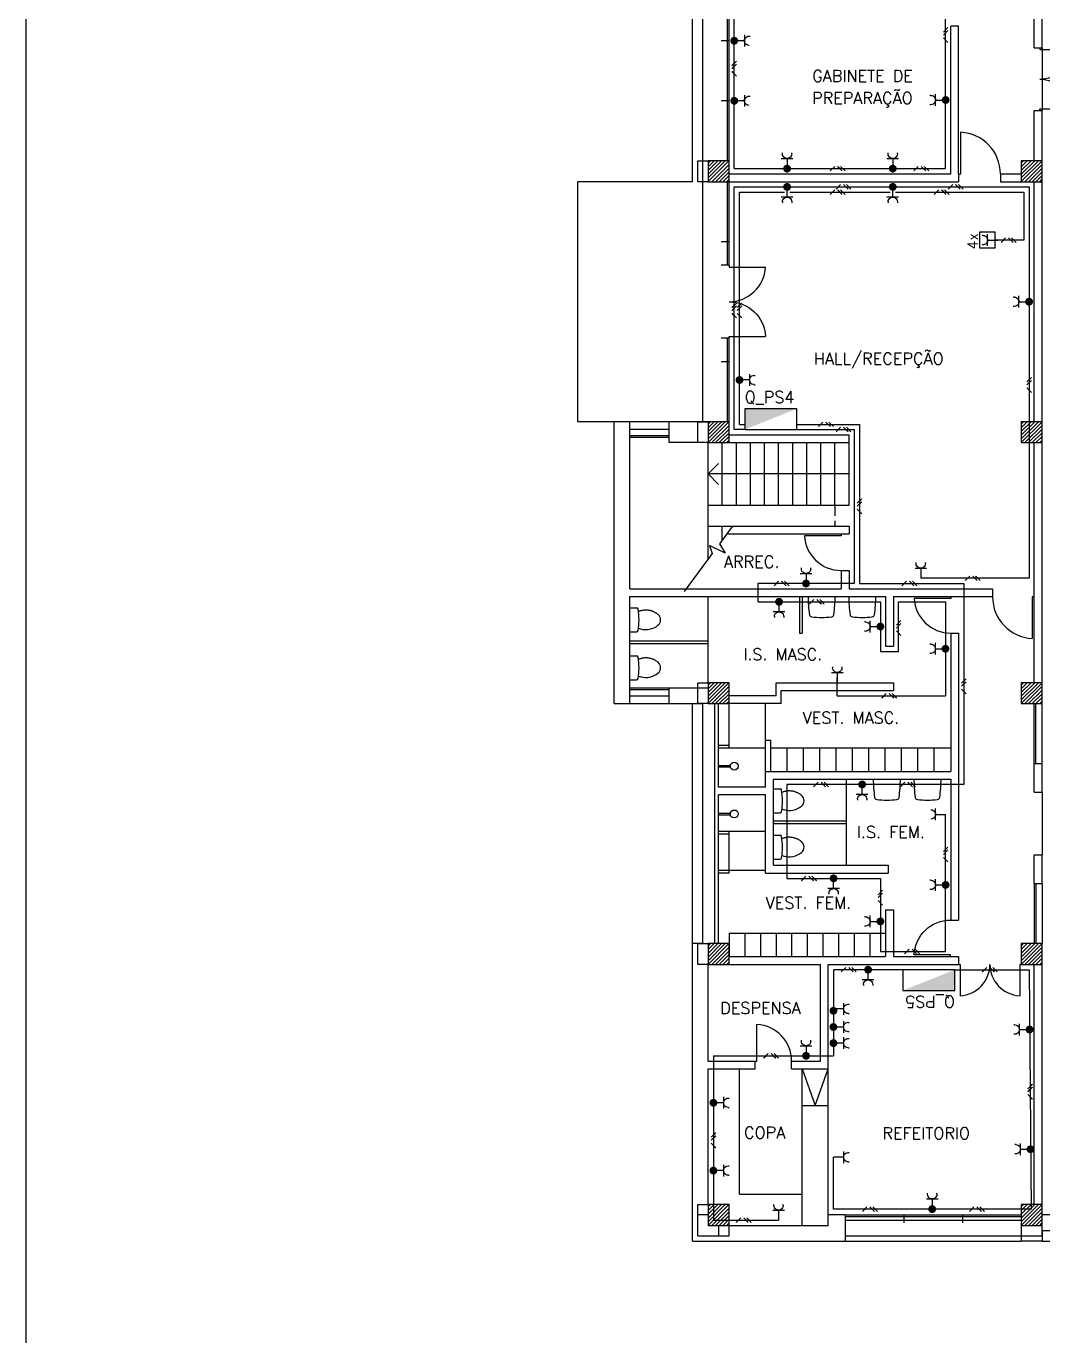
# Model space of a CAD drawing. Extents: x -8 to 729, y -363 to 534.
# Drawn here: x 511.04 to 530.53, y 10.54 to 35.64 of the extents above; entities that cross this region are included whole.
import ezdxf

# ---------------------------------------------------------------- set-up
doc = ezdxf.new("R2010")
doc.units = 0
doc.header["$LTSCALE"] = 0.8
doc.header["$MEASUREMENT"] = 0
doc.linetypes.add('HIDDEN', pattern=[0.375, 0.25, -0.125])
doc.layers.get('0').update_dxf_attribs({"color": 3, "linetype": 'CONTINUOUS'})
for name, color, linetype in [('0_FIOS', 3, 'CONTINUOUS'), ('1', 7, 'CONTINUOUS'), ('Desenho base', 7, 'CONTINUOUS'), ('Quadros', 170, 'CONTINUOUS'), ('TOM', 4, 'CONTINUOUS'), ('Tomadas', 3, 'CONTINUOUS')]:
    doc.layers.add(name, color=color, linetype=linetype)
doc.styles.add('ROMANS', font='romans', dxfattribs={"width": 0.9})
doc.styles.get("Standard").update_dxf_attribs({"font": 'ROMANS'})

# ---------------------------------------------------------------- blocks, each defined once
blk = doc.blocks.new('PE')
for p, q in [((5, 0), (5, 100)), ((0, 0), (5, 0))]:
    blk.add_line(p, q)
blk.add_arc((0, 0), 100, 0, 87.134)
blk = doc.blocks.new('PD')
for p, q in [((-5, 0), (-5, 100)), ((0, 0), (-5, 0))]:
    blk.add_line(p, q)
blk.add_arc((0, 0), 100, 92.866, 180)
blk = doc.blocks.new('*X29')
at = {"color": 0}
for p, q in [((15.8, 29.801), (16.199, 30.2)), ((15.8, 29.871), (16.129, 30.2)), ((15.8, 29.942), (16.058, 30.2)), ((15.8, 30.013), (15.987, 30.2)), ((15.8, 30.084), (15.916, 30.2)), ((15.8, 30.154), (15.846, 30.2)), ((15.87, 29.8), (16.2, 30.13)), ((15.941, 29.8), (16.2, 30.059)), ((16.011, 29.8), (16.2, 29.989)), ((16.082, 29.8), (16.2, 29.918)), ((16.153, 29.8), (16.2, 29.847))]:
    blk.add_line(p, q, dxfattribs=at)
blk = doc.blocks.new('Folha A3')
at = {"color": 0}
blk.add_line((21, 1), (21, 288), dxfattribs=at)
blk = doc.blocks.new('QUAD')
for p, q in [((0, 0), (0, 0.4)), ((0, 0.4), (1, 0.4)), ((1, 0.4), (1, 0)), ((1, 0), (0, 0))]:
    blk.add_line(p, q)
blk.add_solid([(0, 0.4), (1, 0.4), (1, 0), (1, 0.4)])
blk = doc.blocks.new('MONO')
at = {"layer": '0_FIOS'}
for p, q in [((-3.36, -0.78), (-1.8, 0.78)), ((0.78, -0.78), (-0.78, 0.78)), ((1.8, -0.78), (0.24, 0.78))]:
    blk.add_line(p, q, dxfattribs=at)

msp = doc.modelspace()

# ---------------------------------------------------------------- linework, layer by layer
at = {"layer": 'Desenho base', "color": 7}
for p, q in [((523.813, 32.656), (523.813, 47.656)), ((524.013, 32.656), (524.013, 47.656)), ((524.483, 33.056), (524.483, 37.656)), ((524.513, 33.056), (524.513, 37.656)), ((530.513, 35.221), (530.513, 37.656)), ((530.363, 35.221), (530.363, 36.436)), ((524.513, 35.356), (524.364, 35.356)), ((530.363, 35.221), (530.513, 35.221)), ((530.513, 35.221), (530.513, 34.021)), ((524.513, 34.206), (524.364, 34.206)), ((530.363, 34.021), (530.513, 34.021)), ((530.363, 33.056), (530.363, 34.021)), ((530.513, 33.056), (530.513, 34.021)), ((524.513, 33.056), (524.113, 33.056)), ((524.113, 33.056), (524.113, 32.656)), ((524.513, 32.656), (524.513, 33.056)), ((530.513, 33.056), (530.113, 33.056)), ((530.113, 33.056), (530.113, 32.656)), ((530.513, 32.656), (530.513, 33.056)), ((521.613, 28.056), (521.613, 32.656)), ((523.813, 32.656), (521.613, 32.656)), ((524.113, 32.656), (524.013, 32.656)), ((524.013, 28.056), (524.013, 32.656)), ((524.113, 32.656), (524.513, 32.656)), ((524.483, 31.056), (524.483, 32.656)), ((524.513, 32.806), (528.763, 32.806)), ((524.513, 31.056), (524.513, 32.656)), ((524.513, 32.656), (528.913, 32.656)), ((528.913, 32.806), (528.913, 32.656)), ((529.713, 32.806), (530.113, 32.806)), ((529.713, 32.806), (529.713, 32.656)), ((529.713, 32.656), (530.113, 32.656)), ((530.113, 32.656), (530.513, 32.656)), ((530.363, 28.056), (530.363, 32.656)), ((530.513, 28.056), (530.513, 32.656)), ((524.513, 31.506), (524.364, 31.506)), ((524.513, 31.056), (524.364, 31.056)), ((524.513, 29.656), (524.364, 29.656)), ((524.483, 28.056), (524.483, 29.656)), ((524.513, 28.056), (524.513, 29.656)), ((524.513, 29.206), (524.364, 29.206)), ((522.313, 28.056), (521.613, 28.056)), ((522.613, 28.056), (522.313, 28.056)), ((522.313, 22.656), (522.313, 28.056)), ((523.363, 28.056), (522.613, 28.056)), ((522.613, 24.856), (522.613, 28.056)), ((523.363, 27.906), (522.613, 27.906)), ((523.363, 27.656), (523.363, 28.056)), ((524.113, 28.056), (523.363, 28.056)), ((524.513, 28.056), (524.113, 28.056)), ((524.113, 28.056), (524.113, 27.656)), ((524.513, 27.656), (524.513, 28.056)), ((530.513, 28.056), (530.113, 28.056)), ((530.113, 28.056), (530.113, 27.656)), ((530.513, 27.656), (530.513, 28.056)), ((523.363, 27.786), (522.613, 27.786)), ((523.363, 27.756), (522.613, 27.756)), ((524.113, 27.656), (523.363, 27.656)), ((524.113, 26.456), (524.113, 27.656)), ((524.113, 27.656), (524.513, 27.656)), ((524.383, 26.456), (524.383, 27.656)), ((524.513, 27.806), (526.813, 27.806)), ((524.513, 27.656), (526.813, 27.656)), ((524.653, 26.456), (524.653, 27.656)), ((524.923, 26.456), (524.923, 27.656)), ((525.193, 26.456), (525.193, 27.656)), ((525.463, 26.456), (525.463, 27.656)), ((525.733, 26.456), (525.733, 27.656)), ((526.003, 26.456), (526.003, 27.656)), ((526.273, 26.456), (526.273, 27.656)), ((526.543, 26.456), (526.543, 27.656)), ((526.813, 27.656), (526.813, 27.806)), ((526.813, 26.456), (526.813, 27.656)), ((530.113, 27.656), (530.513, 27.656)), ((530.363, 23.056), (530.363, 27.656)), ((530.513, 23.056), (530.513, 27.656)), ((524.113, 27.056), (524.313, 27.256)), ((524.113, 27.056), (524.313, 26.856)), ((526.813, 27.056), (524.113, 27.056)), ((524.113, 26.056), (524.113, 26.456)), ((524.113, 26.456), (526.813, 26.456)), ((524.113, 26.056), (524.582, 26.056)), ((524.582, 26.056), (524.33, 25.716)), ((524.471, 25.906), (526.813, 25.906)), ((524.582, 26.056), (526.813, 26.056)), ((526.813, 26.056), (526.813, 25.906)), ((524.136, 25.687), (524.192, 25.532)), ((524.438, 25.539), (524.136, 25.687)), ((524.33, 25.716), (524.438, 25.539)), ((524.192, 25.532), (523.653, 24.806)), ((526.663, 25.206), (526.813, 25.206)), ((526.663, 25.206), (526.663, 24.856)), ((526.813, 25.206), (526.813, 24.856)), ((522.613, 24.856), (526.663, 24.856)), ((526.813, 24.856), (529.563, 24.856)), ((529.563, 24.856), (529.563, 24.706)), ((522.613, 22.656), (522.613, 24.706)), ((522.613, 24.706), (527.513, 24.706)), ((524.113, 23.056), (524.113, 24.706)), ((525.863, 24.706), (525.863, 24.006)), ((525.913, 24.706), (525.913, 24.006)), ((527.513, 24.706), (527.513, 23.756)), ((527.663, 24.706), (529.563, 24.706)), ((527.663, 24.706), (527.663, 23.756)), ((522.613, 23.856), (524.113, 23.856)), ((525.863, 24.006), (525.913, 24.006)), ((528.763, 24.006), (528.913, 24.006)), ((528.763, 24.006), (528.763, 21.356)), ((528.913, 24.006), (528.913, 18.506)), ((522.613, 23.806), (524.113, 23.806)), ((527.513, 23.756), (527.663, 23.756)), ((522.613, 22.956), (523.363, 22.956)), ((522.613, 22.926), (523.363, 22.926)), ((523.363, 22.956), (524.113, 22.956)), ((523.363, 22.656), (523.363, 22.956)), ((524.513, 23.056), (524.113, 23.056)), ((524.113, 23.056), (524.113, 22.656)), ((524.513, 22.656), (524.513, 23.056)), ((525.413, 23.056), (527.663, 23.056)), ((525.413, 22.806), (525.413, 23.056)), ((525.513, 22.656), (525.513, 22.906)), ((525.513, 22.906), (527.663, 22.906)), ((527.663, 23.056), (527.663, 22.906)), ((530.513, 23.056), (530.113, 23.056)), ((530.113, 23.056), (530.113, 22.656)), ((530.513, 22.656), (530.513, 23.056)), ((522.313, 22.656), (522.613, 22.656)), ((522.613, 22.806), (523.363, 22.806)), ((522.613, 22.656), (523.363, 22.656)), ((523.363, 22.656), (524.013, 22.656)), ((523.813, 18.056), (523.813, 22.656)), ((524.013, 18.056), (524.013, 22.656)), ((524.113, 22.656), (524.513, 22.656)), ((524.244, 18.056), (524.244, 22.656)), ((524.313, 21.056), (524.313, 22.656)), ((525.413, 22.806), (524.513, 22.806)), ((524.513, 21.806), (524.513, 22.656)), ((525.513, 22.656), (524.513, 22.656)), ((525.213, 21.956), (525.213, 22.656)), ((530.113, 22.656), (530.513, 22.656)), ((530.363, 21.506), (530.363, 22.656)), ((530.393, 21.506), (530.393, 22.656)), ((530.513, 21.506), (530.513, 22.656)), ((524.313, 21.856), (524.513, 21.856)), ((525.213, 21.956), (525.313, 21.956)), ((525.213, 21.356), (525.213, 21.956)), ((525.313, 21.356), (525.313, 21.956)), ((524.313, 21.806), (524.513, 21.806)), ((524.513, 21.806), (525.213, 21.806)), ((525.313, 21.806), (528.763, 21.806)), ((525.627, 21.356), (525.627, 21.806)), ((525.94, 21.356), (525.94, 21.806)), ((526.253, 21.356), (526.253, 21.806)), ((526.567, 21.356), (526.567, 21.806)), ((526.88, 21.356), (526.88, 21.806)), ((527.193, 21.356), (527.193, 21.806)), ((527.506, 21.356), (527.506, 21.806)), ((527.82, 21.356), (527.82, 21.806)), ((528.133, 21.356), (528.133, 21.806)), ((528.446, 21.356), (528.446, 21.806)), ((524.313, 21.471), (524.54, 21.471)), ((524.313, 21.441), (524.54, 21.441)), ((525.213, 21.056), (525.213, 21.356)), ((525.213, 21.356), (528.763, 21.356)), ((530.363, 20.956), (530.363, 21.506)), ((530.363, 21.506), (530.513, 21.506)), ((530.513, 20.956), (530.513, 21.506)), ((525.363, 19.556), (525.363, 21.206)), ((525.363, 21.206), (528.763, 21.206)), ((526.763, 19.556), (526.763, 21.206)), ((528.763, 21.206), (528.763, 18.506)), ((525.213, 21.056), (524.313, 21.056)), ((525.213, 20.906), (524.313, 20.906)), ((524.313, 18.056), (524.313, 20.906)), ((525.213, 19.406), (525.213, 20.906)), ((530.363, 20.956), (530.513, 20.956)), ((530.513, 20.956), (530.513, 19.756)), ((524.313, 20.556), (524.54, 20.556)), ((524.313, 20.526), (524.54, 20.526)), ((525.363, 20.406), (526.763, 20.406)), ((525.363, 20.356), (526.763, 20.356)), ((525.213, 20.206), (524.313, 20.206)), ((524.513, 20.156), (524.313, 20.156)), ((524.513, 19.406), (524.513, 20.206)), ((530.363, 19.756), (530.513, 19.756)), ((530.363, 19.206), (530.363, 19.756)), ((530.513, 19.206), (530.513, 19.756)), ((525.213, 19.456), (524.313, 19.456)), ((524.513, 19.406), (524.313, 19.406)), ((525.213, 19.406), (527.563, 19.406)), ((525.363, 19.556), (527.563, 19.556)), ((527.563, 19.556), (527.563, 19.406)), ((530.363, 19.206), (530.513, 19.206)), ((530.363, 19.206), (530.363, 18.056)), ((530.393, 19.206), (530.393, 18.056)), ((530.513, 19.206), (530.513, 18.056)), ((527.513, 18.706), (527.513, 17.806)), ((527.513, 18.706), (527.663, 18.706)), ((527.663, 18.706), (527.663, 17.806)), ((528.763, 18.506), (528.913, 18.506)), ((524.513, 18.256), (524.513, 17.806)), ((524.513, 18.256), (527.513, 18.256)), ((524.813, 18.256), (524.813, 17.806)), ((525.113, 18.256), (525.113, 17.806)), ((525.413, 18.256), (525.413, 17.806)), ((525.713, 18.256), (525.713, 17.806)), ((526.013, 18.256), (526.013, 17.806)), ((526.313, 18.256), (526.313, 17.806)), ((526.613, 18.256), (526.613, 17.806)), ((526.913, 18.256), (526.913, 17.806)), ((527.213, 18.256), (527.213, 17.806)), ((524.013, 18.056), (523.813, 18.056)), ((523.813, 12.356), (523.813, 18.056)), ((524.513, 18.056), (524.113, 18.056)), ((524.113, 18.056), (524.113, 17.656)), ((524.513, 17.656), (524.513, 18.056)), ((530.513, 18.056), (530.113, 18.056)), ((530.113, 18.056), (530.113, 17.656)), ((530.513, 17.656), (530.513, 18.056)), ((524.113, 15.806), (524.113, 17.656)), ((524.113, 17.656), (524.513, 17.656)), ((524.513, 17.806), (527.513, 17.806)), ((524.513, 17.656), (526.263, 17.656)), ((526.263, 15.806), (526.263, 17.656)), ((526.413, 17.656), (528.913, 17.656)), ((526.413, 15.656), (526.413, 17.656)), ((527.663, 17.806), (528.913, 17.806)), ((528.913, 17.806), (528.913, 17.656)), ((530.113, 17.656), (530.513, 17.656)), ((530.363, 13.056), (530.363, 17.656)), ((530.513, 13.056), (530.513, 17.656)), ((524.113, 15.806), (525.013, 15.806)), ((524.113, 15.656), (525.013, 15.656)), ((524.113, 13.056), (524.113, 15.656)), ((524.713, 13.256), (524.713, 15.656)), ((525.013, 15.656), (525.013, 15.806)), ((525.713, 15.806), (526.263, 15.806)), ((525.713, 15.656), (525.713, 15.806)), ((525.713, 15.656), (526.413, 15.656)), ((525.913, 15.656), (526.163, 14.956)), ((525.913, 12.656), (525.913, 15.656)), ((526.163, 14.956), (526.413, 15.656)), ((526.413, 12.856), (526.413, 15.656)), ((525.913, 14.956), (526.413, 14.956)), ((523.913, 13.056), (524.113, 13.056)), ((523.913, 12.456), (523.913, 13.056)), ((524.513, 13.056), (524.113, 13.056)), ((524.113, 13.056), (524.113, 12.656)), ((524.513, 12.656), (524.513, 13.056)), ((524.713, 13.256), (525.913, 13.256)), ((530.513, 13.056), (530.113, 13.056)), ((530.113, 13.056), (530.113, 12.656)), ((530.513, 12.656), (530.513, 13.056)), ((524.113, 12.856), (523.913, 12.856)), ((526.738, 12.856), (526.413, 12.856)), ((526.413, 12.656), (526.413, 12.856)), ((526.738, 12.856), (530.113, 12.856)), ((526.738, 12.856), (526.738, 12.356)), ((526.738, 12.826), (530.113, 12.826)), ((527.863, 12.856), (527.863, 12.706)), ((528.988, 12.856), (528.988, 12.706)), ((536.113, 12.856), (530.513, 12.856)), ((524.113, 12.656), (524.513, 12.656)), ((524.313, 12.656), (524.313, 12.456)), ((524.513, 12.656), (526.413, 12.656)), ((524.513, 12.456), (524.513, 12.656)), ((526.738, 12.756), (530.113, 12.756)), ((530.113, 12.656), (530.113, 12.356)), ((530.113, 12.656), (530.513, 12.656)), ((530.513, 12.556), (530.513, 12.356)), ((530.513, 12.556), (536.513, 12.556)), ((523.813, 12.356), (526.738, 12.356)), ((523.913, 12.456), (524.513, 12.456)), ((526.738, 12.456), (530.113, 12.456)), ((526.738, 12.356), (530.113, 12.356)), ((530.513, 12.356), (530.113, 12.356)), ((530.513, 12.356), (566.113, 12.356))]:
    msp.add_line(p, q, dxfattribs=at)
at = {"layer": 'Desenho base', "color": 7, "linetype": 'Continuous'}
for p, q in [((528.913, 35.636), (528.763, 35.636)), ((528.763, 32.806), (528.763, 35.636)), ((528.913, 32.806), (528.913, 35.636)), ((524.113, 25.425), (524.113, 26.056)), ((524.383, 25.788), (524.383, 26.056)), ((522.613, 24.489), (522.741, 24.489)), ((522.782, 24.421), (522.778, 24.419)), ((522.793, 24.425), (522.782, 24.421)), ((522.804, 24.429), (522.793, 24.425)), ((522.816, 24.432), (522.804, 24.429)), ((522.827, 24.435), (522.816, 24.432)), ((522.839, 24.438), (522.827, 24.435)), ((522.85, 24.44), (522.839, 24.438)), ((522.862, 24.442), (522.85, 24.44)), ((522.874, 24.444), (522.862, 24.442)), ((522.886, 24.445), (522.874, 24.444)), ((522.897, 24.446), (522.886, 24.445)), ((522.909, 24.447), (522.897, 24.446)), ((522.921, 24.447), (522.909, 24.447)), ((522.933, 24.447), (522.921, 24.447)), ((522.945, 24.446), (522.933, 24.447)), ((522.957, 24.445), (522.945, 24.446)), ((522.969, 24.443), (522.957, 24.445)), ((522.98, 24.442), (522.969, 24.443)), ((522.992, 24.439), (522.98, 24.442)), ((523.004, 24.437), (522.992, 24.439)), ((523.015, 24.434), (523.004, 24.437)), ((523.027, 24.431), (523.015, 24.434)), ((523.038, 24.427), (523.027, 24.431)), ((523.049, 24.423), (523.038, 24.427)), ((523.06, 24.418), (523.049, 24.423)), ((523.071, 24.414), (523.06, 24.418)), ((523.082, 24.409), (523.071, 24.414)), ((523.092, 24.403), (523.082, 24.409)), ((523.103, 24.397), (523.092, 24.403)), ((523.113, 24.391), (523.103, 24.397)), ((523.123, 24.385), (523.113, 24.391)), ((523.133, 24.378), (523.123, 24.385)), ((523.142, 24.371), (523.133, 24.378)), ((523.152, 24.363), (523.142, 24.371)), ((522.778, 24.099), (522.818, 24.087)), ((522.613, 24.029), (522.741, 24.029)), ((522.613, 23.572), (522.741, 23.572)), ((522.782, 23.504), (522.778, 23.502)), ((522.793, 23.508), (522.782, 23.504)), ((522.804, 23.512), (522.793, 23.508)), ((522.816, 23.516), (522.804, 23.512)), ((522.827, 23.519), (522.816, 23.516)), ((522.839, 23.521), (522.827, 23.519)), ((522.85, 23.524), (522.839, 23.521)), ((522.862, 23.526), (522.85, 23.524)), ((522.874, 23.527), (522.862, 23.526)), ((522.886, 23.529), (522.874, 23.527)), ((522.897, 23.53), (522.886, 23.529)), ((522.909, 23.53), (522.897, 23.53)), ((522.921, 23.53), (522.909, 23.53)), ((522.933, 23.53), (522.921, 23.53)), ((522.945, 23.529), (522.933, 23.53)), ((522.957, 23.528), (522.945, 23.529)), ((522.969, 23.527), (522.957, 23.528)), ((522.98, 23.525), (522.969, 23.527)), ((522.992, 23.523), (522.98, 23.525)), ((523.004, 23.52), (522.992, 23.523)), ((523.015, 23.517), (523.004, 23.52)), ((523.027, 23.514), (523.015, 23.517)), ((523.038, 23.51), (523.027, 23.514)), ((523.049, 23.506), (523.038, 23.51)), ((523.06, 23.502), (523.049, 23.506)), ((523.071, 23.497), (523.06, 23.502)), ((523.082, 23.492), (523.071, 23.497)), ((523.092, 23.486), (523.082, 23.492)), ((523.103, 23.481), (523.092, 23.486)), ((523.113, 23.475), (523.103, 23.481)), ((523.123, 23.468), (523.113, 23.475)), ((523.133, 23.461), (523.123, 23.468)), ((523.142, 23.454), (523.133, 23.461)), ((523.152, 23.447), (523.142, 23.454)), ((522.613, 23.112), (522.741, 23.112)), ((522.778, 23.183), (522.818, 23.171)), ((525.363, 21.023), (525.491, 21.023)), ((525.532, 20.955), (525.528, 20.953)), ((525.543, 20.959), (525.532, 20.955)), ((525.554, 20.963), (525.543, 20.959)), ((525.566, 20.966), (525.554, 20.963)), ((525.577, 20.97), (525.566, 20.966)), ((525.589, 20.972), (525.577, 20.97)), ((525.6, 20.975), (525.589, 20.972)), ((525.612, 20.977), (525.6, 20.975)), ((525.624, 20.978), (525.612, 20.977)), ((525.636, 20.98), (525.624, 20.978)), ((525.647, 20.981), (525.636, 20.98)), ((525.659, 20.981), (525.647, 20.981)), ((525.671, 20.981), (525.659, 20.981)), ((525.683, 20.981), (525.671, 20.981)), ((525.695, 20.98), (525.683, 20.981)), ((525.707, 20.979), (525.695, 20.98)), ((525.719, 20.978), (525.707, 20.979)), ((525.73, 20.976), (525.719, 20.978)), ((525.742, 20.974), (525.73, 20.976)), ((525.754, 20.971), (525.742, 20.974)), ((525.765, 20.968), (525.754, 20.971)), ((525.777, 20.965), (525.765, 20.968)), ((525.788, 20.961), (525.777, 20.965)), ((525.799, 20.957), (525.788, 20.961)), ((525.81, 20.953), (525.799, 20.957)), ((525.821, 20.948), (525.81, 20.953)), ((525.832, 20.943), (525.821, 20.948)), ((525.842, 20.937), (525.832, 20.943)), ((525.853, 20.932), (525.842, 20.937)), ((525.863, 20.925), (525.853, 20.932)), ((525.873, 20.919), (525.863, 20.925)), ((525.883, 20.912), (525.873, 20.919)), ((525.892, 20.905), (525.883, 20.912)), ((525.902, 20.898), (525.892, 20.905)), ((525.528, 20.634), (525.568, 20.622)), ((525.363, 20.563), (525.491, 20.563)), ((525.363, 20.135), (525.491, 20.135)), ((525.566, 20.078), (525.554, 20.075)), ((525.577, 20.082), (525.566, 20.078)), ((525.589, 20.084), (525.577, 20.082)), ((525.6, 20.087), (525.589, 20.084)), ((525.612, 20.089), (525.6, 20.087)), ((525.624, 20.09), (525.612, 20.089)), ((525.636, 20.092), (525.624, 20.09)), ((525.647, 20.093), (525.636, 20.092)), ((525.659, 20.093), (525.647, 20.093)), ((525.671, 20.093), (525.659, 20.093)), ((525.683, 20.093), (525.671, 20.093)), ((525.695, 20.092), (525.683, 20.093)), ((525.707, 20.091), (525.695, 20.092)), ((525.719, 20.09), (525.707, 20.091)), ((525.73, 20.088), (525.719, 20.09)), ((525.742, 20.086), (525.73, 20.088)), ((525.754, 20.083), (525.742, 20.086)), ((525.765, 20.08), (525.754, 20.083)), ((525.777, 20.077), (525.765, 20.08)), ((525.788, 20.073), (525.777, 20.077)), ((525.532, 20.067), (525.528, 20.065)), ((525.543, 20.071), (525.532, 20.067)), ((525.554, 20.075), (525.543, 20.071)), ((525.799, 20.069), (525.788, 20.073)), ((525.81, 20.065), (525.799, 20.069)), ((525.821, 20.06), (525.81, 20.065)), ((525.832, 20.055), (525.821, 20.06)), ((525.842, 20.049), (525.832, 20.055)), ((525.853, 20.044), (525.842, 20.049)), ((525.863, 20.037), (525.853, 20.044)), ((525.873, 20.031), (525.863, 20.037)), ((525.883, 20.024), (525.873, 20.031)), ((525.892, 20.017), (525.883, 20.024)), ((525.902, 20.01), (525.892, 20.017)), ((525.363, 19.675), (525.491, 19.675)), ((525.528, 19.746), (525.568, 19.734))]:
    msp.add_line(p, q, dxfattribs=at)
at = {"layer": 'Desenho base', "color": 7, "linetype": 'HIDDEN'}
msp.add_line((526.543, 26.456), (526.543, 26.056), dxfattribs=at)
at = {"layer": 'Desenho base', "color": 7}
for points in [[(524.113, 32.656), (523.913, 32.656), (523.913, 33.056), (524.113, 33.056)], [(524.113, 27.656), (523.913, 27.656), (523.913, 28.056), (524.113, 28.056)], [(524.113, 22.656), (523.913, 22.656), (523.913, 23.056), (524.113, 23.056)], [(524.113, 17.656), (523.913, 17.656), (523.913, 18.056), (524.113, 18.056)], [(530.113, 12.656), (530.113, 12.456), (530.513, 12.456), (530.513, 12.656)]]:
    msp.add_lwpolyline(points, dxfattribs=at)
for points in [[(524.113, 32.656), (524.513, 32.656), (524.513, 33.056), (524.113, 33.056)], [(530.113, 32.656), (530.513, 32.656), (530.513, 33.056), (530.113, 33.056)], [(524.113, 27.656), (524.513, 27.656), (524.513, 28.056), (524.113, 28.056)], [(530.113, 27.656), (530.513, 27.656), (530.513, 28.056), (530.113, 28.056)], [(524.113, 22.656), (524.513, 22.656), (524.513, 23.056), (524.113, 23.056)], [(530.113, 22.656), (530.513, 22.656), (530.513, 23.056), (530.113, 23.056)], [(524.113, 17.656), (524.513, 17.656), (524.513, 18.056), (524.113, 18.056)], [(530.113, 17.656), (530.513, 17.656), (530.513, 18.056), (530.113, 18.056)], [(524.113, 12.656), (524.513, 12.656), (524.513, 13.056), (524.113, 13.056)], [(530.113, 12.656), (530.513, 12.656), (530.513, 13.056), (530.113, 13.056)]]:
    msp.add_lwpolyline(points, close=True, dxfattribs=at)
for centre in [(524.613, 21.456), (524.613, 20.541)]:
    msp.add_circle(centre, 0.075, dxfattribs=at)
at = {"layer": 'Desenho base', "color": 7, "linetype": 'Continuous'}
for centre, radius, start, end in [((528.427, 24.706), 2.4, 180, 188.3281), ((524.147, 24.706), 2.4, 351.6718, 0), ((529.206, 24.706), 2.4, 180, 188.3281), ((524.926, 24.706), 2.4, 351.6718, 0), ((522.741, 24.459), 0.03, 9.8919, 90), ((521.588, 24.258), 1.2, 350.2069, 9.8919), ((523.067, 24.26), 0.134, 309.0617, 50.6673), ((526.1, 24.365), 0.048, 188.3282, 263.0723), ((526.475, 24.365), 0.048, 276.9277, 351.6718), ((526.879, 24.365), 0.048, 188.3282, 263.0723), ((527.253, 24.365), 0.048, 276.9277, 351.6718), ((522.919, 24.441), 0.368, 253.7367, 309.0617), ((526.287, 25.906), 1.6, 263.0723, 276.9277), ((527.066, 25.906), 1.6, 263.0723, 276.9277), ((522.741, 24.059), 0.03, 270, 350.207), ((522.741, 23.542), 0.03, 9.8919, 90), ((521.588, 23.341), 1.2, 350.2069, 9.8919), ((523.067, 23.343), 0.134, 309.0617, 50.6673), ((522.741, 23.142), 0.03, 270, 350.207), ((522.919, 23.525), 0.368, 253.7367, 309.0617), ((529.677, 21.206), 2.4, 180, 188.3281), ((525.397, 21.206), 2.4, 351.6718, 0), ((530.456, 21.206), 2.4, 180, 188.3281), ((526.176, 21.206), 2.4, 351.6718, 0), ((525.491, 20.993), 0.03, 9.8919, 90), ((524.338, 20.792), 1.2, 350.2069, 9.8919), ((525.817, 20.794), 0.134, 309.0617, 50.6673), ((527.35, 20.865), 0.048, 188.3282, 263.0723), ((527.725, 20.865), 0.048, 276.9277, 351.6718), ((528.129, 20.865), 0.048, 188.3282, 263.0723), ((528.503, 20.865), 0.048, 276.9277, 351.6718), ((525.491, 20.593), 0.03, 270, 350.207), ((525.669, 20.976), 0.368, 253.7367, 309.0617), ((527.537, 22.406), 1.6, 263.0723, 276.9277), ((528.316, 22.406), 1.6, 263.0723, 276.9277), ((525.491, 20.105), 0.03, 9.8919, 90), ((524.338, 19.904), 1.2, 350.2069, 9.8919), ((525.817, 19.906), 0.134, 309.0617, 50.6673), ((525.491, 19.705), 0.03, 270, 350.207), ((525.669, 20.088), 0.368, 253.7367, 309.0617)]:
    msp.add_arc(centre, radius, start, end, dxfattribs=at)
at = {"layer": 'TOM'}
for p, q in [((524.808, 35.467), (524.808, 35.244)), ((524.808, 35.467), (524.808, 35.244)), ((524.897, 35.445), (524.916, 35.445)), ((524.808, 35.356), (524.613, 35.356)), ((524.808, 34.206), (524.613, 34.206)), ((524.808, 34.317), (524.808, 34.094)), ((524.808, 34.317), (524.808, 34.094)), ((524.897, 34.295), (524.916, 34.295)), ((528.38, 34.31), (528.361, 34.31)), ((528.38, 34.131), (528.361, 34.131)), ((528.469, 34.109), (528.469, 34.332)), ((528.469, 34.109), (528.469, 34.332)), ((528.469, 34.221), (528.663, 34.221)), ((525.536, 33.189), (525.536, 33.208)), ((525.715, 33.189), (525.715, 33.208)), ((527.561, 33.189), (527.561, 33.208)), ((527.74, 33.189), (527.74, 33.208)), ((525.514, 33.1), (525.738, 33.1)), ((525.514, 33.1), (525.738, 33.1)), ((525.626, 33.1), (525.626, 32.906)), ((527.539, 33.1), (527.763, 33.1)), ((527.539, 33.1), (527.763, 33.1)), ((527.651, 33.1), (527.651, 32.906)), ((525.626, 32.361), (525.626, 32.556)), ((527.651, 32.361), (527.651, 32.556)), ((525.738, 32.361), (525.514, 32.361)), ((525.738, 32.361), (525.514, 32.361)), ((525.536, 32.272), (525.536, 32.253)), ((525.715, 32.272), (525.715, 32.253)), ((527.763, 32.361), (527.539, 32.361)), ((527.763, 32.361), (527.539, 32.361)), ((527.561, 32.272), (527.561, 32.253)), ((527.74, 32.272), (527.74, 32.253)), ((529.613, 31.686), (529.313, 31.686)), ((529.313, 31.686), (529.313, 31.386)), ((529.38, 31.625), (529.361, 31.625)), ((529.469, 31.424), (529.469, 31.648)), ((529.469, 31.424), (529.469, 31.648)), ((529.613, 31.536), (529.613, 31.686)), ((529.313, 31.386), (529.613, 31.386)), ((529.38, 31.446), (529.361, 31.446)), ((529.469, 31.536), (529.663, 31.536)), ((529.663, 31.536), (529.613, 31.536)), ((529.613, 31.386), (529.613, 31.536)), ((529.98, 30.445), (529.961, 30.445)), ((530.069, 30.244), (530.069, 30.467)), ((530.069, 30.244), (530.069, 30.467)), ((529.98, 30.266), (529.961, 30.266)), ((530.069, 30.356), (530.263, 30.356)), ((524.908, 28.967), (524.908, 28.744)), ((524.908, 28.967), (524.908, 28.744)), ((524.997, 28.945), (525.016, 28.945)), ((524.908, 28.856), (524.713, 28.856)), ((524.997, 28.766), (525.016, 28.766)), ((528.099, 25.339), (528.099, 25.358)), ((528.278, 25.339), (528.278, 25.358)), ((525.877, 25.15), (526.1, 25.15)), ((525.877, 25.15), (526.1, 25.15)), ((525.899, 25.239), (525.899, 25.258)), ((525.988, 25.15), (525.988, 24.956)), ((526.078, 25.239), (526.078, 25.258)), ((528.077, 25.25), (528.3, 25.25)), ((528.077, 25.25), (528.3, 25.25)), ((528.188, 25.25), (528.188, 25.056)), ((525.471, 24.411), (525.471, 24.606)), ((525.583, 24.411), (525.359, 24.411)), ((525.583, 24.411), (525.359, 24.411)), ((525.382, 24.322), (525.382, 24.303)), ((525.561, 24.322), (525.561, 24.303)), ((527.13, 24.22), (527.111, 24.22)), ((527.219, 24.019), (527.219, 24.242)), ((527.219, 24.019), (527.219, 24.242)), ((527.219, 24.131), (527.413, 24.131)), ((527.13, 24.041), (527.111, 24.041)), ((528.377, 23.795), (528.358, 23.795)), ((528.377, 23.616), (528.358, 23.616)), ((528.467, 23.594), (528.467, 23.817)), ((528.467, 23.594), (528.467, 23.817)), ((528.467, 23.706), (528.661, 23.706)), ((526.499, 23.339), (526.499, 23.358)), ((526.678, 23.339), (526.678, 23.358)), ((526.477, 23.25), (526.7, 23.25)), ((526.477, 23.25), (526.7, 23.25)), ((526.588, 23.25), (526.588, 23.056)), ((527.063, 20.911), (527.063, 21.106)), ((527.175, 20.911), (526.952, 20.911)), ((527.175, 20.911), (526.952, 20.911)), ((526.974, 20.822), (526.974, 20.803)), ((527.153, 20.822), (527.153, 20.803)), ((528.469, 20.419), (528.469, 20.643)), ((528.469, 20.419), (528.469, 20.643)), ((528.469, 20.531), (528.663, 20.531)), ((526.629, 19.111), (526.405, 19.111)), ((526.629, 19.111), (526.405, 19.111)), ((526.517, 19.111), (526.517, 19.306)), ((528.38, 19.27), (528.361, 19.27)), ((528.38, 19.091), (528.361, 19.091)), ((528.469, 19.069), (528.469, 19.292)), ((528.469, 19.069), (528.469, 19.292)), ((528.469, 19.181), (528.663, 19.181)), ((526.427, 19.022), (526.427, 19.003)), ((526.606, 19.022), (526.606, 19.003)), ((527.219, 18.369), (527.219, 18.592)), ((527.219, 18.369), (527.219, 18.592)), ((527.13, 18.57), (527.111, 18.57)), ((527.13, 18.391), (527.111, 18.391)), ((527.219, 18.481), (527.413, 18.481)), ((527.29, 17.361), (527.067, 17.361)), ((527.29, 17.361), (527.067, 17.361)), ((527.178, 17.361), (527.178, 17.556)), ((527.089, 17.272), (527.089, 17.253)), ((527.268, 17.272), (527.268, 17.253)), ((526.708, 16.917), (526.708, 16.693)), ((526.708, 16.917), (526.708, 16.693)), ((526.797, 16.894), (526.816, 16.894)), ((526.708, 16.805), (526.513, 16.805)), ((526.708, 16.57), (526.708, 16.346)), ((526.708, 16.57), (526.708, 16.346)), ((526.797, 16.716), (526.816, 16.716)), ((526.708, 16.458), (526.513, 16.458)), ((526.797, 16.547), (526.816, 16.547)), ((526.797, 16.369), (526.816, 16.369)), ((529.989, 16.498), (529.97, 16.498)), ((529.989, 16.319), (529.97, 16.319)), ((530.078, 16.297), (530.078, 16.521)), ((530.078, 16.297), (530.078, 16.521)), ((530.078, 16.409), (530.272, 16.409)), ((525.877, 16.1), (526.1, 16.1)), ((525.877, 16.1), (526.1, 16.1)), ((525.899, 16.189), (525.899, 16.208)), ((525.988, 16.1), (525.988, 15.906)), ((526.078, 16.189), (526.078, 16.208)), ((526.708, 16.15), (526.513, 16.15)), ((526.708, 16.262), (526.708, 16.038)), ((526.708, 16.262), (526.708, 16.038)), ((526.797, 16.24), (526.816, 16.24)), ((526.797, 16.061), (526.816, 16.061)), ((524.408, 15.117), (524.408, 14.894)), ((524.408, 15.117), (524.408, 14.894)), ((524.497, 15.095), (524.516, 15.095)), ((524.408, 15.006), (524.213, 15.006)), ((524.497, 14.916), (524.516, 14.916)), ((526.708, 14.074), (526.708, 13.85)), ((526.708, 14.074), (526.708, 13.85)), ((530.007, 14.205), (529.988, 14.205)), ((530.096, 14.003), (530.096, 14.227)), ((530.096, 14.003), (530.096, 14.227)), ((530.096, 14.115), (530.291, 14.115)), ((524.408, 13.817), (524.408, 13.594)), ((524.408, 13.817), (524.408, 13.594)), ((526.708, 13.962), (526.513, 13.962)), ((526.797, 14.051), (526.816, 14.051)), ((526.797, 13.873), (526.816, 13.873)), ((530.007, 14.026), (529.988, 14.026)), ((524.408, 13.706), (524.213, 13.706)), ((524.497, 13.795), (524.516, 13.795)), ((524.497, 13.616), (524.516, 13.616)), ((525.374, 13.04), (525.374, 13.059)), ((525.553, 13.04), (525.553, 13.059)), ((528.295, 13.163), (528.518, 13.163)), ((528.295, 13.163), (528.518, 13.163)), ((528.317, 13.252), (528.317, 13.271)), ((528.407, 13.163), (528.407, 12.968)), ((528.496, 13.252), (528.496, 13.271)), ((525.352, 12.95), (525.575, 12.95)), ((525.352, 12.95), (525.575, 12.95)), ((525.463, 12.95), (525.463, 12.756))]:
    msp.add_line(p, q, dxfattribs=at)
at = {"layer": 'TOM', "extrusion": (0, 0, -1)}
for centre, major_axis in [((524.897, 35.356), (0.0633, -0.0633)), ((524.897, 34.206), (0.0633, -0.0633)), ((528.38, 34.221), (-0.0633, 0.0633)), ((525.626, 33.189), (0.0633, 0.0633)), ((527.651, 33.189), (0.0633, 0.0633)), ((525.626, 32.272), (-0.0633, -0.0633)), ((527.651, 32.272), (-0.0633, -0.0633)), ((529.38, 31.536), (-0.0633, 0.0633)), ((529.98, 30.356), (-0.0633, 0.0633)), ((524.997, 28.856), (0.0633, -0.0633)), ((525.988, 25.239), (0.0633, 0.0633)), ((528.188, 25.339), (0.0633, 0.0633)), ((525.471, 24.322), (-0.0633, -0.0633)), ((527.13, 24.131), (-0.0633, 0.0633)), ((528.377, 23.706), (-0.0633, 0.0633)), ((526.588, 23.339), (0.0633, 0.0633)), ((527.063, 20.822), (-0.0633, -0.0633)), ((528.38, 20.531), (-0.0633, 0.0633)), ((526.517, 19.022), (-0.0633, -0.0633)), ((528.38, 19.181), (-0.0633, 0.0633)), ((527.13, 18.481), (-0.0633, 0.0633)), ((527.178, 17.272), (-0.0633, -0.0633)), ((526.797, 16.805), (0.0633, -0.0633)), ((526.797, 16.458), (0.0633, -0.0633)), ((529.989, 16.409), (-0.0633, 0.0633)), ((525.988, 16.189), (0.0633, 0.0633)), ((526.797, 16.15), (0.0633, -0.0633)), ((524.497, 15.006), (0.0633, -0.0633)), ((530.007, 14.115), (-0.0633, 0.0633)), ((526.797, 13.962), (0.0633, -0.0633)), ((524.497, 13.706), (0.0633, -0.0633)), ((528.407, 13.252), (0.0633, 0.0633)), ((525.463, 13.04), (0.0633, 0.0633))]:
    msp.add_ellipse(centre, major_axis=major_axis, ratio=1, start_param=0.785398, end_param=3.926991, dxfattribs=at)
at = {"layer": 'Tomadas'}
for p, q in [((524.613, 32.906), (524.613, 48.156, 2.732)), ((528.663, 32.906), (528.663, 36.336)), ((528.706, 35.323), (528.62, 35.41)), ((524.57, 34.88, 0.351), (524.657, 34.967, 0.351)), ((524.57, 34.823, 0.351), (524.657, 34.91, 0.351)), ((524.657, 34.68, 0.351), (524.57, 34.767, 0.351)), ((524.613, 32.906), (528.663, 32.906)), ((526.452, 32.862), (526.538, 32.949)), ((526.595, 32.949), (526.682, 32.862)), ((526.652, 32.949), (526.738, 32.862)), ((528.053, 32.862), (528.14, 32.949)), ((528.197, 32.949), (528.283, 32.862)), ((528.253, 32.949), (528.34, 32.862)), ((524.613, 27.906), (524.613, 32.556)), ((524.613, 32.556), (530.263, 32.556)), ((524.713, 28.006), (524.713, 32.456)), ((524.713, 32.456), (525.576, 32.456)), ((525.676, 32.456), (527.601, 32.456)), ((526.452, 32.412), (526.538, 32.499)), ((526.563, 32.512), (526.65, 32.599)), ((526.595, 32.499), (526.682, 32.412)), ((526.652, 32.499), (526.738, 32.412)), ((526.707, 32.599), (526.793, 32.512)), ((526.763, 32.599), (526.85, 32.512)), ((527.701, 32.456), (530.163, 32.456)), ((528.444, 32.412), (528.531, 32.499)), ((528.588, 32.499), (528.674, 32.412)), ((528.644, 32.499), (528.731, 32.412)), ((528.855, 32.599), (528.942, 32.512)), ((528.912, 32.599), (528.999, 32.512)), ((530.163, 32.456), (530.163, 31.536)), ((530.263, 32.556), (530.263, 25.056)), ((530.163, 31.536), (529.663, 31.536)), ((529.727, 31.492), (529.813, 31.579)), ((529.87, 31.579), (529.957, 31.492)), ((529.927, 31.579), (530.013, 31.492)), ((524.57, 30.244), (524.657, 30.331)), ((524.57, 30.187), (524.657, 30.274)), ((524.657, 30.044), (524.57, 30.131)), ((524.67, 30.244), (524.757, 30.331)), ((524.67, 30.187), (524.757, 30.274)), ((524.757, 30.044), (524.67, 30.131)), ((530.22, 28.819), (530.307, 28.906)), ((530.22, 28.762), (530.307, 28.849)), ((530.307, 28.619), (530.22, 28.706)), ((524.813, 27.906), (524.613, 27.906)), ((524.713, 28.006), (524.813, 28.006)), ((525.813, 28.006), (527.013, 28.006)), ((525.813, 27.906), (526.913, 27.906)), ((526.227, 27.962), (526.313, 28.049)), ((526.37, 28.049), (526.457, 27.962)), ((526.427, 28.049), (526.513, 27.962)), ((526.563, 27.862), (526.65, 27.949)), ((526.707, 27.949), (526.793, 27.862)), ((526.763, 27.949), (526.85, 27.862)), ((526.913, 27.906), (526.913, 24.956)), ((527.013, 28.006), (527.013, 24.956)), ((526.97, 26.494), (527.057, 26.581)), ((526.97, 26.437), (527.057, 26.524)), ((527.057, 26.294), (526.97, 26.381)), ((529.039, 25.012), (529.126, 25.099)), ((529.183, 25.099), (529.269, 25.012)), ((529.239, 25.099), (529.326, 25.012)), ((526.913, 24.956), (525.063, 24.956)), ((525.063, 24.956), (525.063, 24.706)), ((525.377, 24.912), (525.464, 24.999)), ((525.52, 24.999), (525.607, 24.912)), ((525.577, 24.999), (525.664, 24.912)), ((527.013, 24.956), (529.013, 24.956)), ((527.827, 24.912), (527.913, 24.999)), ((527.97, 24.999), (528.057, 24.912)), ((528.027, 24.999), (528.113, 24.912)), ((530.263, 25.056), (528.188, 25.056)), ((529.013, 24.956), (529.013, 21.106)), ((525.063, 24.706), (525.063, 24.606)), ((525.063, 24.606), (527.413, 24.606)), ((526.195, 24.649), (526.282, 24.562)), ((526.252, 24.649), (526.338, 24.562)), ((527.413, 24.606), (527.413, 23.656)), ((527.763, 23.656), (527.763, 24.606)), ((527.763, 24.606), (528.661, 24.606)), ((528.661, 24.606), (528.661, 22.806)), ((527.72, 24.16), (527.807, 24.247)), ((527.72, 24.103), (527.807, 24.19)), ((527.807, 23.96), (527.72, 24.047)), ((527.413, 23.656), (527.663, 23.656)), ((527.663, 23.656), (527.763, 23.656)), ((526.588, 23.056), (526.588, 23.156)), ((528.97, 23.044), (529.057, 23.131)), ((526.588, 22.806), (526.588, 23.056)), ((527.438, 22.762), (527.525, 22.849)), ((527.581, 22.849), (527.668, 22.762)), ((527.638, 22.849), (527.724, 22.762)), ((528.97, 22.987), (529.057, 23.074)), ((529.057, 22.844), (528.97, 22.931)), ((526.588, 22.806), (528.661, 22.806)), ((529.013, 21.106), (525.62, 21.106)), ((525.62, 21.106), (525.62, 19.306)), ((526.277, 21.149), (526.363, 21.062)), ((526.333, 21.149), (526.42, 21.062)), ((527.798, 21.062), (527.885, 21.149)), ((527.941, 21.149), (528.028, 21.062)), ((527.998, 21.149), (528.084, 21.062)), ((528.663, 17.906), (528.663, 20.531)), ((528.62, 19.82), (528.707, 19.907)), ((528.62, 19.763), (528.707, 19.85)), ((528.707, 19.62), (528.62, 19.707)), ((525.9, 19.262), (525.987, 19.349)), ((526.044, 19.349), (526.13, 19.262)), ((526.1, 19.349), (526.187, 19.262)), ((525.62, 19.306), (527.413, 19.306)), ((527.37, 18.993), (527.457, 19.08)), ((527.413, 19.306), (527.413, 17.906)), ((527.37, 18.937), (527.457, 19.023)), ((527.457, 18.793), (527.37, 18.88)), ((527.413, 17.906), (528.663, 17.906)), ((528.078, 17.949), (528.165, 17.862)), ((526.663, 17.512), (526.75, 17.599)), ((526.807, 17.599), (526.893, 17.512)), ((526.863, 17.599), (526.95, 17.512)), ((529.367, 17.512), (529.453, 17.599)), ((529.51, 17.599), (529.597, 17.512)), ((529.567, 17.599), (529.653, 17.512)), ((527.843, 17.556), (526.513, 17.556)), ((526.513, 17.556), (526.513, 15.906)), ((528.843, 17.556), (530.263, 17.556)), ((530.263, 17.556), (530.3, 12.968)), ((524.213, 15.906), (526.513, 15.906)), ((524.213, 15.906), (524.213, 12.756)), ((525.177, 15.862), (525.263, 15.949)), ((525.32, 15.949), (525.407, 15.862)), ((525.377, 15.949), (525.463, 15.862)), ((530.238, 15.275), (530.325, 15.362)), ((530.238, 15.219), (530.325, 15.305)), ((530.325, 15.075), (530.238, 15.162)), ((524.17, 14.344), (524.257, 14.431)), ((524.17, 14.287), (524.257, 14.374)), ((524.257, 14.144), (524.17, 14.231)), ((526.513, 12.968), (526.513, 13.962)), ((524.652, 12.713), (524.738, 12.8)), ((524.795, 12.8), (524.882, 12.713)), ((524.852, 12.8), (524.938, 12.713)), ((530.3, 12.968), (526.513, 12.968)), ((527.069, 12.925), (527.156, 13.012)), ((527.213, 13.012), (527.299, 12.925)), ((527.269, 13.012), (527.356, 12.925)), ((529.12, 12.925), (529.206, 13.012)), ((529.263, 13.012), (529.35, 12.925)), ((529.32, 13.012), (529.406, 12.925)), ((524.213, 12.756), (525.463, 12.756))]:
    msp.add_line(p, q, dxfattribs=at)
at = {"layer": 'Tomadas', "ltscale": 0.5, "const_width": 0.075}
for points in [[(524.576, 35.356, -1), (524.651, 35.356, -1)], [(524.576, 34.206, -1), (524.651, 34.206, -1)], [(528.626, 34.221, -1), (528.701, 34.221, -1)], [(525.588, 32.906, -1), (525.663, 32.906, -1)], [(527.613, 32.906, -1), (527.688, 32.906, -1)], [(525.588, 32.556, -1), (525.663, 32.556, -1)], [(527.613, 32.556, -1), (527.688, 32.556, -1)], [(530.226, 30.356, -1), (530.301, 30.356, -1)], [(524.676, 28.856, -1), (524.751, 28.856, -1)], [(525.951, 24.956, -1), (526.026, 24.956, -1)], [(525.434, 24.606, -1), (525.509, 24.606, -1)], [(527.376, 24.131, -1), (527.451, 24.131, -1)], [(528.623, 23.706, -1), (528.698, 23.706, -1)], [(527.026, 21.106, -1), (527.101, 21.106, -1)], [(526.479, 19.306, -1), (526.554, 19.306, -1)], [(528.626, 19.181, -1), (528.701, 19.181, -1)], [(527.376, 18.481, -1), (527.451, 18.481, -1)], [(527.141, 17.556, -1), (527.216, 17.556, -1)], [(526.476, 16.768, -1), (526.551, 16.768, -1)], [(526.476, 16.458, -1), (526.551, 16.458, -1)], [(530.235, 16.409, -1), (530.31, 16.409, -1)], [(526.476, 16.15, -1), (526.551, 16.15, -1)], [(525.951, 15.906, -1), (526.026, 15.906, -1)], [(524.176, 15.006, -1), (524.251, 15.006, -1)], [(530.253, 14.115, -1), (530.328, 14.115, -1)], [(524.176, 13.706, -1), (524.251, 13.706, -1)], [(528.369, 12.968, -1), (528.444, 12.968, -1)]]:
    msp.add_lwpolyline(points, format="xyb", close=True, dxfattribs=at)

# ---------------------------------------------------------------- block references
at = {"layer": '1', "xscale": 0.2268822454281782, "yscale": 0.2268822454281782, "zscale": 0.2268822454281782}
msp.add_blockref('Folha A3', (506.28, -2.197), dxfattribs=at)
at = {"layer": 'Desenho base', "color": 7}
for name, p, xscale, yscale, zscale, rotation in [('PE', (530.468, 35.221), 0.006, 0.006, 0.006, 270), ('PE', (530.468, 34.021), -0.006, 0.006, 0.006, 270), ('PE', (524.513, 31.056), 0.006999999999999999, 0.006999999999999999, 0.006999999999999999, 270), ('PE', (524.513, 29.656), -0.006999999999999999, 0.006999999999999999, 0.006999999999999999, 270), ('PD', (526.66, 25.906), 0.006999999999999999, 0.006999999999999999, 0.006999999999999999, 90), ('PD', (528.761, 24.706), 0.006999999999999999, 0.006999999999999999, 0.006999999999999999, 90), ('PE', (530.363, 24.702), 0.008, 0.008, 0.008, 180), ('PD', (528.758, 17.806), -0.006999999999999999, 0.006999999999999999, 0.006999999999999999, 90), ('PD', (528.913, 17.656), 0.006, 0.006, 0.006, 180), ('PE', (530.113, 17.656), 0.006, 0.006, 0.006, 180)]:
    msp.add_blockref(name, p, dxfattribs=dict(at, xscale=xscale, yscale=yscale, zscale=zscale, rotation=rotation))
for p, xscale, yscale, zscale in [((528.913, 32.804), 0.008, 0.008, 0.008), ((525.013, 15.806), 0.006999999999999999, 0.006999999999999999, 0.006999999999999999)]:
    msp.add_blockref('PE', p, dxfattribs=dict(at, xscale=xscale, yscale=yscale, zscale=zscale))
for p in [(508.313, 2.856), (514.313, 2.856), (508.313, -2.144), (514.313, -2.144), (508.313, -7.144), (514.313, -7.144), (508.313, -12.144), (514.313, -12.144), (508.313, -17.144), (514.313, -17.144)]:
    msp.add_blockref('*X29', p, dxfattribs=at)
at = {"layer": 'Quadros', "ltscale": 0.5, "xscale": -1}
for p, rotation in [((525.813, 27.906), 359.9999999999873), ((527.843, 17.556), 180)]:
    msp.add_blockref('QUAD', p, dxfattribs=dict(at, rotation=rotation))
at = {"layer": 'Tomadas', "xscale": 0.05560094617944675, "yscale": 0.05560094617944675, "zscale": 0.05560094617944675, "rotation": 90}
for p in [(528.663, 35.51), (524.613, 34.867, 0.351), (524.613, 30.231), (524.713, 30.231), (530.263, 28.806), (527.013, 26.481), (527.763, 24.147), (529.013, 23.031), (528.663, 19.807), (527.413, 18.98), (530.282, 15.262), (524.213, 14.331)]:
    msp.add_blockref('MONO', p, dxfattribs=at)
at = {"layer": 'Tomadas', "xscale": 0.05560094617944675, "yscale": 0.05560094617944675, "zscale": 0.05560094617944675}
for p in [(526.638, 32.906), (528.24, 32.906), (526.638, 32.456), (526.75, 32.556), (528.631, 32.456), (528.899, 32.556), (529.913, 31.536), (526.413, 28.006), (526.75, 27.906), (529.226, 25.056), (525.564, 24.956), (528.013, 24.956), (526.238, 24.606), (527.625, 22.806), (526.32, 21.106), (527.985, 21.106), (526.087, 19.306), (528.065, 17.906), (526.85, 17.556), (529.553, 17.556), (525.363, 15.906), (524.838, 12.756), (527.256, 12.968), (529.306, 12.968)]:
    msp.add_blockref('MONO', p, dxfattribs=at)

# ---------------------------------------------------------------- texts
at = {"layer": 'Desenho base', "color": 7, "style": 'ROMANS'}
for s, p in [('GABINETE DE', (526.106, 34.571)), ('PREPARAÇÃO', (526.106, 34.145)), ('HALL/RECEPÇÃO', (526.137, 29.153)), ('ARREC.', (524.417, 25.259)), ('I.S. MASC.', (524.787, 23.487)), ('VEST. MASC.', (525.925, 22.271)), ('I.S. FEM.', (526.964, 20.081)), ('VEST. FEM.', (525.214, 18.725)), ('DESPENSA', (524.345, 16.709)), ('COPA', (524.8, 14.322)), ('REFEITORIO', (527.453, 14.31))]:
    msp.add_text(s, height=0.225, dxfattribs=at).set_placement(p)
at = {"layer": 'Quadros', "style": 'ROMANS'}
msp.add_text('Q_PS4', height=0.225, dxfattribs=at).set_placement((524.813, 28.414))
msp.add_text('Q_PS5', height=0.225, rotation=180, dxfattribs=at).set_placement((528.843, 17.056))
at = {"layer": 'Tomadas', "ltscale": 0.5}
msp.add_text('4x', height=0.2, rotation=90, dxfattribs=at).set_placement((529.281, 31.355, 118.419))

doc.saveas('drawing.dxf')
